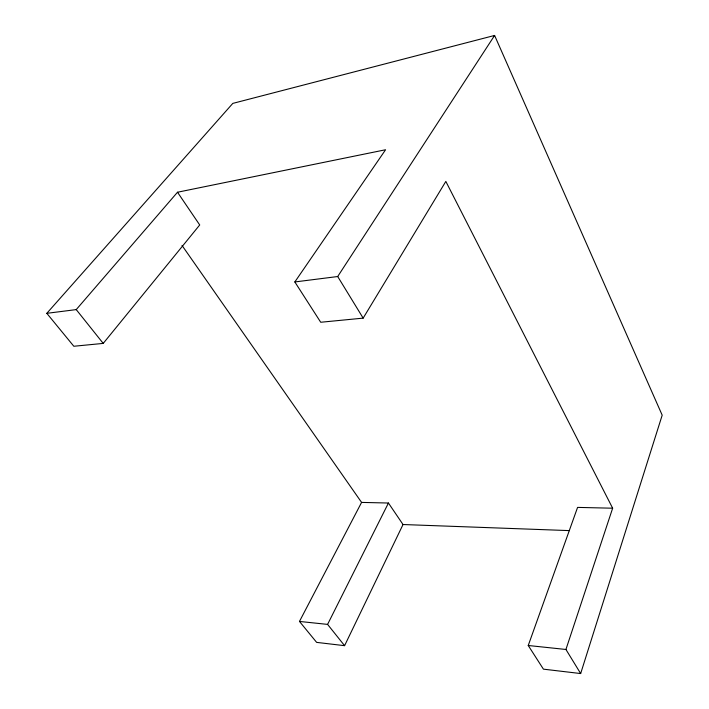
<?xml version="1.0" encoding="UTF-8"?>
<svg xmlns="http://www.w3.org/2000/svg" width="709" height="709" viewBox="0 0 709 709"><rect width="100%" height="100%" fill="white"/><g stroke="black" fill="none" stroke-linecap="round" stroke-linejoin="round"><path stroke-width="1.06" d="M580.662 673.55L565.933 649.471L612.647 508.211L577.578 507.396L528.24 645.5L543.422 669.154L580.662 673.55L662.188 415.173L494.598 35.45L232.809 103.39L46.812 313.325L73.825 346.258L103.222 343.404L199.716 224.966L177.507 192.236L76.235 309.603L46.812 313.325M361.581 502.406L299.473 621.438L316.639 642.381L344.592 645.677L403.031 524.527L388.435 503.027L361.581 502.406L182.018 245.438M344.592 645.677L327.593 624.399L388.435 503.027M177.507 192.236L385.581 149.75L294.838 281.952L320.716 322.258L363.159 318.128L445.837 181.415L612.647 508.211M294.838 281.952L337.706 276.528L494.598 35.45M403.031 524.527L569.513 530.616M299.473 621.438L327.593 624.399M528.24 645.5L565.933 649.471M76.235 309.603L103.222 343.404M337.706 276.528L363.159 318.128"/></g></svg>
